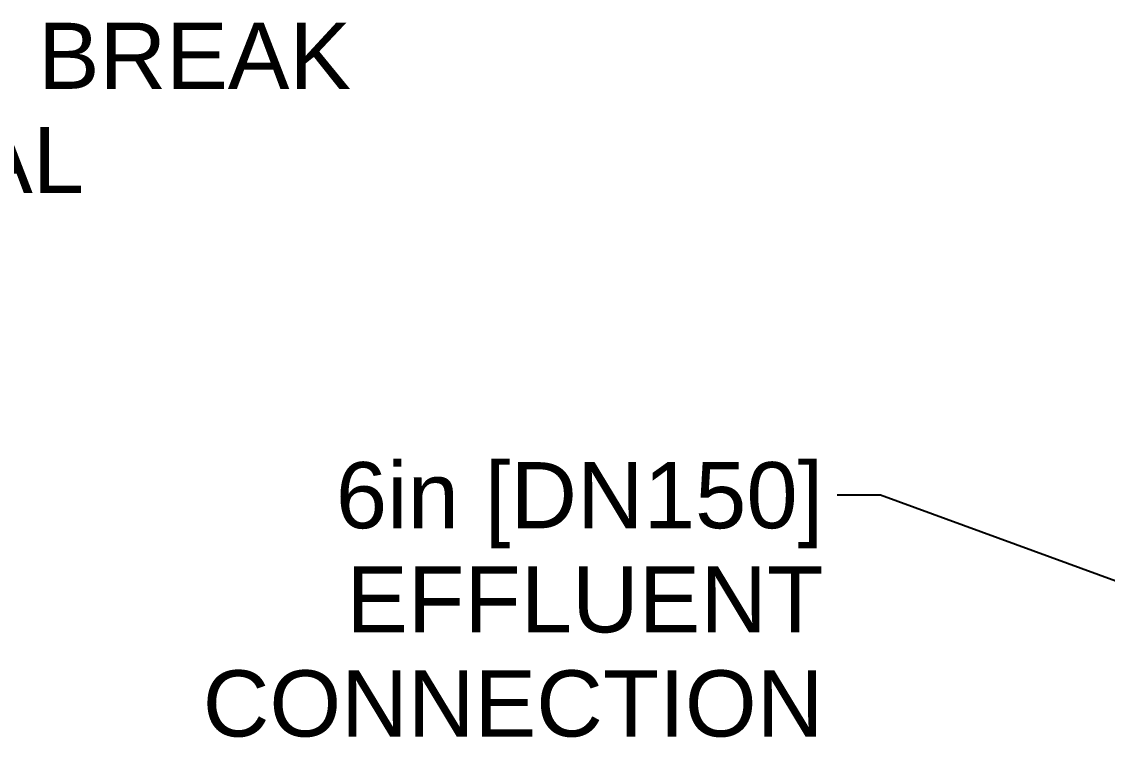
# Model space of a CAD drawing. Header units: inches. Extents: x 14 to 368, y 5 to 236.
# Drawn here: x 146.08 to 173.18, y 114.57 to 132.77 of the extents above; entities that cross this region are included whole.
import ezdxf

# ---------------------------------------------------------------- set-up
doc = ezdxf.new("R2010")
doc.units = ezdxf.units.IN
doc.header["$LTSCALE"] = 11
doc.header["$MEASUREMENT"] = 0
doc.layers.add('Symbol (ANSI)', color=7, linetype='Continuous', lineweight=25)
doc.styles.add('MEMCOR Medium', font='arial.ttf')
doc.styles.add('Standard D-E', font='arial.ttf')
doc.dimstyles.new('Default (ANSI)$7', dxfattribs={"dimscale": 11, "dimtxt": 0.15, "dimasz": 0.098425, "dimexe": 0.125, "dimexo": 0.0625, "dimgap": 0.031496, "dimtad": 0, "dimtih": 1, "dimtoh": 1, "dimdec": 4, "dimrnd": 1e-08, "dimzin": 3, "dimdsep": 46, "dimlunit": 5, "dimtxsty": 'MEMCOR Medium', "dimcen": 0.09, "dimdle": 0.393701, "dimclrd": 256, "dimclre": 256, "dimclrt": 256, "dimadec": 0, "dimazin": 1, "dimtfac": 0.8, "dimtofl": 0, "dimtmove": 0, "dimatfit": 3, "dimfxl": 1, "dimfrac": 1, "dimtolj": 1, "dimtzin": 4, "dimlwd": -1, "dimlwe": -1, "dimarcsym": 0})
doc.dimstyles.new('in [mm] D-E NeptuneBenson$7', dxfattribs={"dimscale": 11, "dimtxt": 0.15, "dimasz": 0.098425, "dimexe": 0.125, "dimexo": 0.063, "dimgap": 0.031496, "dimtad": 0, "dimtih": 1, "dimtoh": 1, "dimdec": 4, "dimrnd": 1e-08, "dimzin": 3, "dimdsep": 46, "dimlunit": 5, "dimtxsty": 'Standard D-E', "dimcen": 0.09, "dimdle": 0.393701, "dimclrd": 256, "dimclre": 256, "dimclrt": 256, "dimadec": 1, "dimazin": 1, "dimtfac": 1, "dimtofl": 0, "dimtmove": 0, "dimatfit": 3, "dimfxl": 1, "dimfrac": 1, "dimtolj": 1, "dimtzin": 4, "dimlwd": -1, "dimlwe": -1, "dimarcsym": 0})

msp = doc.modelspace()

# ---------------------------------------------------------------- texts
at = {"layer": 'Symbol (ANSI)', "char_height": 1.65000005, "line_spacing_factor": 0.944221}
for s, insert, width, attachment_point, style in [('\\fArial|b0|i0;REQUIRED FLANGE BREAK\\P\\fArial|b0|i0;FOR HEAD REMOVAL', (123.823589, 132.743075), 30.49230444, 1, 'MEMCOR Medium'), ('\\fArial|b0|i0;6in [DN150] \\P\\fArial|b0|i0;EFFLUENT\\P\\fArial|b0|i0;CONNECTION', (166.096549, 121.783103), 15.49893411, 3, 'Standard D-E')]:
    msp.add_mtext(s, dxfattribs=dict(at, insert=insert, width=width, attachment_point=attachment_point, style=style))

# ---------------------------------------------------------------- leaders
at = {"layer": 'Symbol (ANSI)', "annotation_type": 0, "has_hookline": 1}
for points, dimstyle, hookline_direction, text_width in [([(119.670908, 123.734106), (122.394455, 131.918075), (123.477132, 131.918075)], 'Default (ANSI)$7', 0, 30.298773), ([(184.977225, 114.57051), (167.525683, 120.958103), (166.443006, 120.958103)], 'in [mm] D-E NeptuneBenson$7', 1, 15.191031)]:
    msp.add_leader(points, dimstyle=dimstyle, override={"dimtad": 0}, dxfattribs=dict(at, hookline_direction=hookline_direction, text_width=text_width))

doc.saveas('drawing.dxf')
